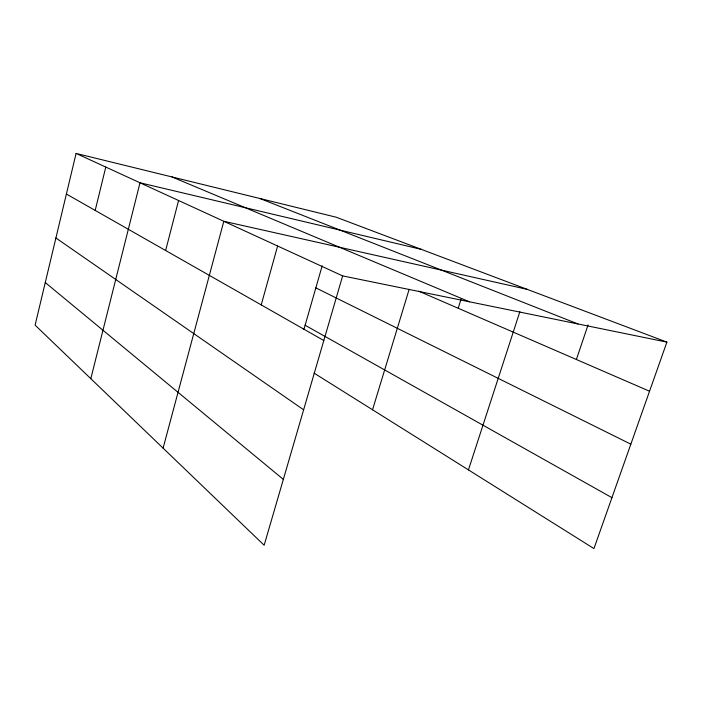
<?xml version="1.0" encoding="UTF-8"?>
<svg xmlns="http://www.w3.org/2000/svg" width="702" height="702" viewBox="0 0 702 702"><rect width="100%" height="100%" fill="white"/><g stroke="black" fill="none" stroke-linecap="round" stroke-linejoin="round"><path stroke-width="1.05" d="M76.088 153.422L35.1 325.14L264.154 545.252L342.646 275.895L76.088 153.422L336.144 217.199L666.9 342.12L593.945 548.578L314.066 373.113M95.191 210.424L105.791 167.067M90.812 378.676L140.005 182.783L421.305 249.368M165.637 250.517L178.571 200.509M163.101 448.139L223.806 221.297L527.141 289.338M261.214 304.905L277.606 246.016M303.905 329.457L322.183 265.812M372.543 409.775L409.161 289.312M458.195 308.257L461.1 298.982M468.445 469.901L519.857 311.749M576.377 359.503L588.057 324.947M342.646 275.895L666.9 342.12M259.837 198.482L577.992 323.964M171.981 176.939L469.445 301.79M418.673 291.119L649.543 391.233M315.847 287.873L630.835 444.173M305.116 325.245L611.942 497.665M66.392 194.033L323.806 340.523M55.906 237.978L303.624 409.801M45.261 282.546L283.345 479.387"/></g></svg>
